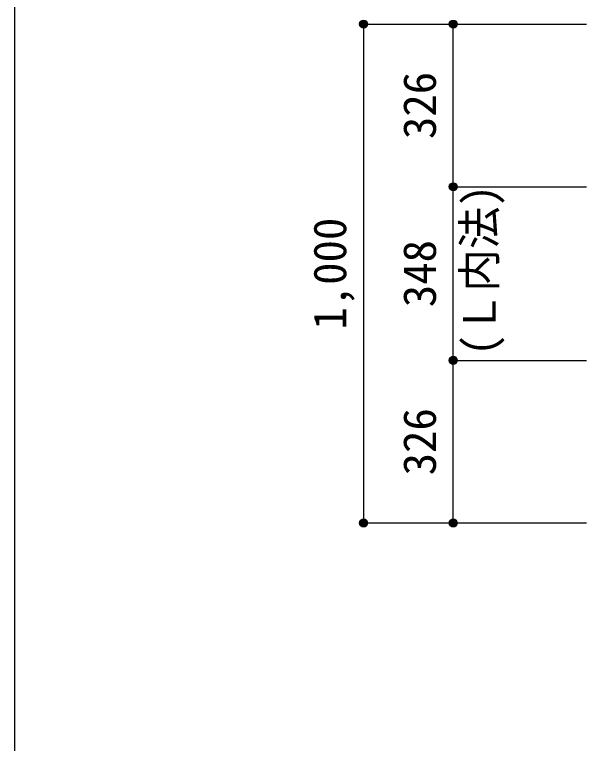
# Model space of a CAD drawing. Units: millimetres at full size, sheet at 1:30. Extents: x -5973 to 5954, y -4195 to 4201.
# Drawn here: x -5973 to -4826, y -2617 to -1156 of the extents above; entities that cross this region are included whole.
import ezdxf
from ezdxf.enums import TextEntityAlignment as Align

# ---------------------------------------------------------------- set-up
doc = ezdxf.new("R2010")
doc.units = ezdxf.units.MM
doc.header["$LTSCALE"] = 30
doc.header["$PDMODE"] = 32
doc.header["$PDSIZE"] = 15
for name, color, linetype in [('0-7', 4, 'Continuous'), ('0-D', 4, 'Continuous'), ('F-0_枠', 6, 'Continuous')]:
    doc.layers.add(name, color=color, linetype=linetype)
doc.styles.add('ＭＳ ゴシック', font='')
doc.styles.get('ＭＳ ゴシック').set_extended_font_data('MS Gothic')

msp = doc.modelspace()

# ---------------------------------------------------------------- linework, layer by layer
at = {"layer": '0-D'}
for p, q in [((-5272.84, -1174.89), (-5272.84, -2174.89)), ((-5272.84, -1174.89), (-5092.84, -1174.89)), ((-5272.84, -1174.89), (-5092.84, -1174.89)), ((-5092.84, -1174.89), (-4825.8, -1174.89)), ((-5092.84, -1174.89), (-4825.8, -1174.89)), ((-5092.84, -1174.89), (-4825.8, -1174.89)), ((-5092.84, -1500.89), (-5092.84, -1174.89)), ((-5092.84, -1174.89), (-4825.8, -1174.89)), ((-5092.84, -1848.89), (-5092.84, -1500.89)), ((-5092.84, -1500.89), (-4825.8, -1500.89)), ((-5092.84, -2174.89), (-5092.84, -1848.89)), ((-5092.84, -1848.89), (-4825.8, -1848.89)), ((-5272.84, -2174.89), (-5092.84, -2174.89)), ((-5092.84, -2174.89), (-4825.8, -2174.89)), ((-5092.84, -2174.89), (-4825.8, -2174.89))]:
    msp.add_line(p, q, dxfattribs=at)
for centre, radius in [((-5272.84, -1174.89), 8), ((-5272.84, -1174.89), 7.2), ((-5272.84, -1174.89), 6.4), ((-5092.84, -1174.89), 8), ((-5092.84, -1174.89), 7.2), ((-5092.84, -1174.89), 6.4), ((-5272.84, -1174.89), 5.6), ((-5272.84, -1174.89), 4.8), ((-5272.84, -1174.89), 4), ((-5272.84, -1174.89), 3.2), ((-5272.84, -1174.89), 2.4), ((-5272.84, -1174.89), 1.6), ((-5272.84, -1174.89), 0.8), ((-5092.84, -1174.89), 5.6), ((-5092.84, -1174.89), 4.8), ((-5092.84, -1174.89), 4), ((-5092.84, -1174.89), 3.2), ((-5092.84, -1174.89), 2.4), ((-5092.84, -1174.89), 1.6), ((-5092.84, -1174.89), 0.8), ((-5092.84, -1500.89), 8), ((-5092.84, -1500.89), 7.2), ((-5092.84, -1500.89), 6.4), ((-5092.84, -1500.89), 5.6), ((-5092.84, -1500.89), 4.8), ((-5092.84, -1500.89), 4), ((-5092.84, -1500.89), 3.2), ((-5092.84, -1500.89), 2.4), ((-5092.84, -1500.89), 1.6), ((-5092.84, -1500.89), 0.8), ((-5092.84, -1848.89), 8), ((-5092.84, -1848.89), 7.2), ((-5092.84, -1848.89), 6.4), ((-5092.84, -1848.89), 5.6), ((-5092.84, -1848.89), 4.8), ((-5092.84, -1848.89), 4), ((-5092.84, -1848.89), 3.2), ((-5092.84, -1848.89), 2.4), ((-5092.84, -1848.89), 1.6), ((-5092.84, -1848.89), 0.8), ((-5272.84, -2174.89), 8), ((-5272.84, -2174.89), 7.2), ((-5272.84, -2174.89), 6.4), ((-5272.84, -2174.89), 5.6), ((-5272.84, -2174.89), 4.8), ((-5272.84, -2174.89), 4), ((-5272.84, -2174.89), 3.2), ((-5272.84, -2174.89), 2.4), ((-5272.84, -2174.89), 1.6), ((-5272.84, -2174.89), 0.8), ((-5092.84, -2174.89), 8), ((-5092.84, -2174.89), 7.2), ((-5092.84, -2174.89), 6.4), ((-5092.84, -2174.89), 5.6), ((-5092.84, -2174.89), 4.8), ((-5092.84, -2174.89), 4), ((-5092.84, -2174.89), 3.2), ((-5092.84, -2174.89), 2.4), ((-5092.84, -2174.89), 1.6), ((-5092.84, -2174.89), 0.8)]:
    msp.add_circle(centre, radius, dxfattribs=at)
at = {"layer": '0-D', "color": 7}
for p in [(-5272.84, -1174.89), (-5092.84, -1174.89), (-5092.84, -1500.89), (-5092.84, -1500.89), (-5092.84, -1848.89), (-5092.84, -1848.89), (-5272.84, -2174.89), (-5092.84, -2174.89), (-5092.84, -2174.89)]:
    msp.add_point(p, dxfattribs=at)
at = {"layer": 'F-0_枠'}
msp.add_line((-5972.88, 4201.15), (-5972.88, -4195.24), dxfattribs=at)

# ---------------------------------------------------------------- texts
at = {"layer": '0-7', "style": 'ＭＳ ゴシック', "width": 0.95}
msp.add_text('(Ｌ内法)', height=65.98, rotation=90, dxfattribs=at).set_placement((-4987.78, -1839.49), align=Align.BOTTOM_LEFT)
at = {"layer": '0-D', "style": 'ＭＳ ゴシック'}
for s, p in [('326', (-5107.84, -1405.39)), ('1,000', (-5287.84, -1787.39)), ('348', (-5107.84, -1742.39)), ('326', (-5107.84, -2079.39))]:
    msp.add_text(s, height=65.98, rotation=90, dxfattribs=at).set_placement(p, align=Align.BOTTOM_LEFT)

doc.saveas('drawing.dxf')
